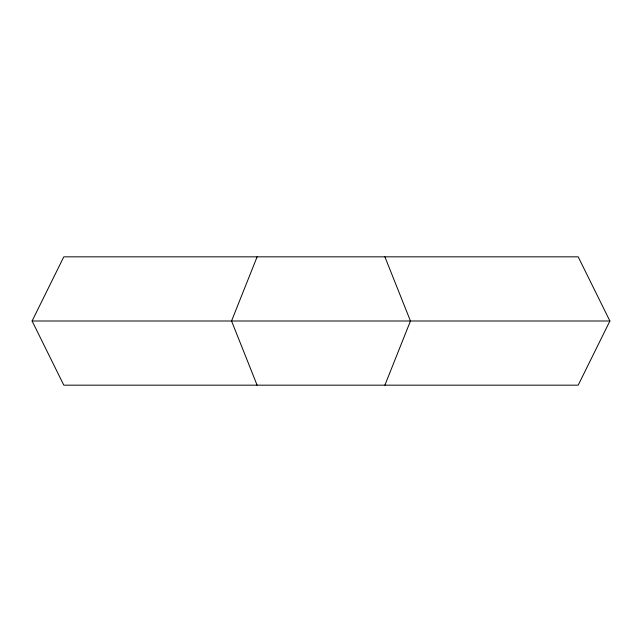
<?xml version="1.0" encoding="UTF-8"?>
<svg xmlns="http://www.w3.org/2000/svg" width="642" height="642" viewBox="0 0 642 642"><rect width="100%" height="100%" fill="white"/><g stroke="black" fill="none" stroke-linecap="round" stroke-linejoin="round"><path stroke-width="0.96" d="M257.105 256.832L231.545 321L257.105 385.168M384.895 385.168L410.455 321L384.895 256.832M32.1 321L63.807 256.832L578.193 256.832L609.9 321L578.193 385.168L63.807 385.168L32.1 321L609.9 321"/></g></svg>
